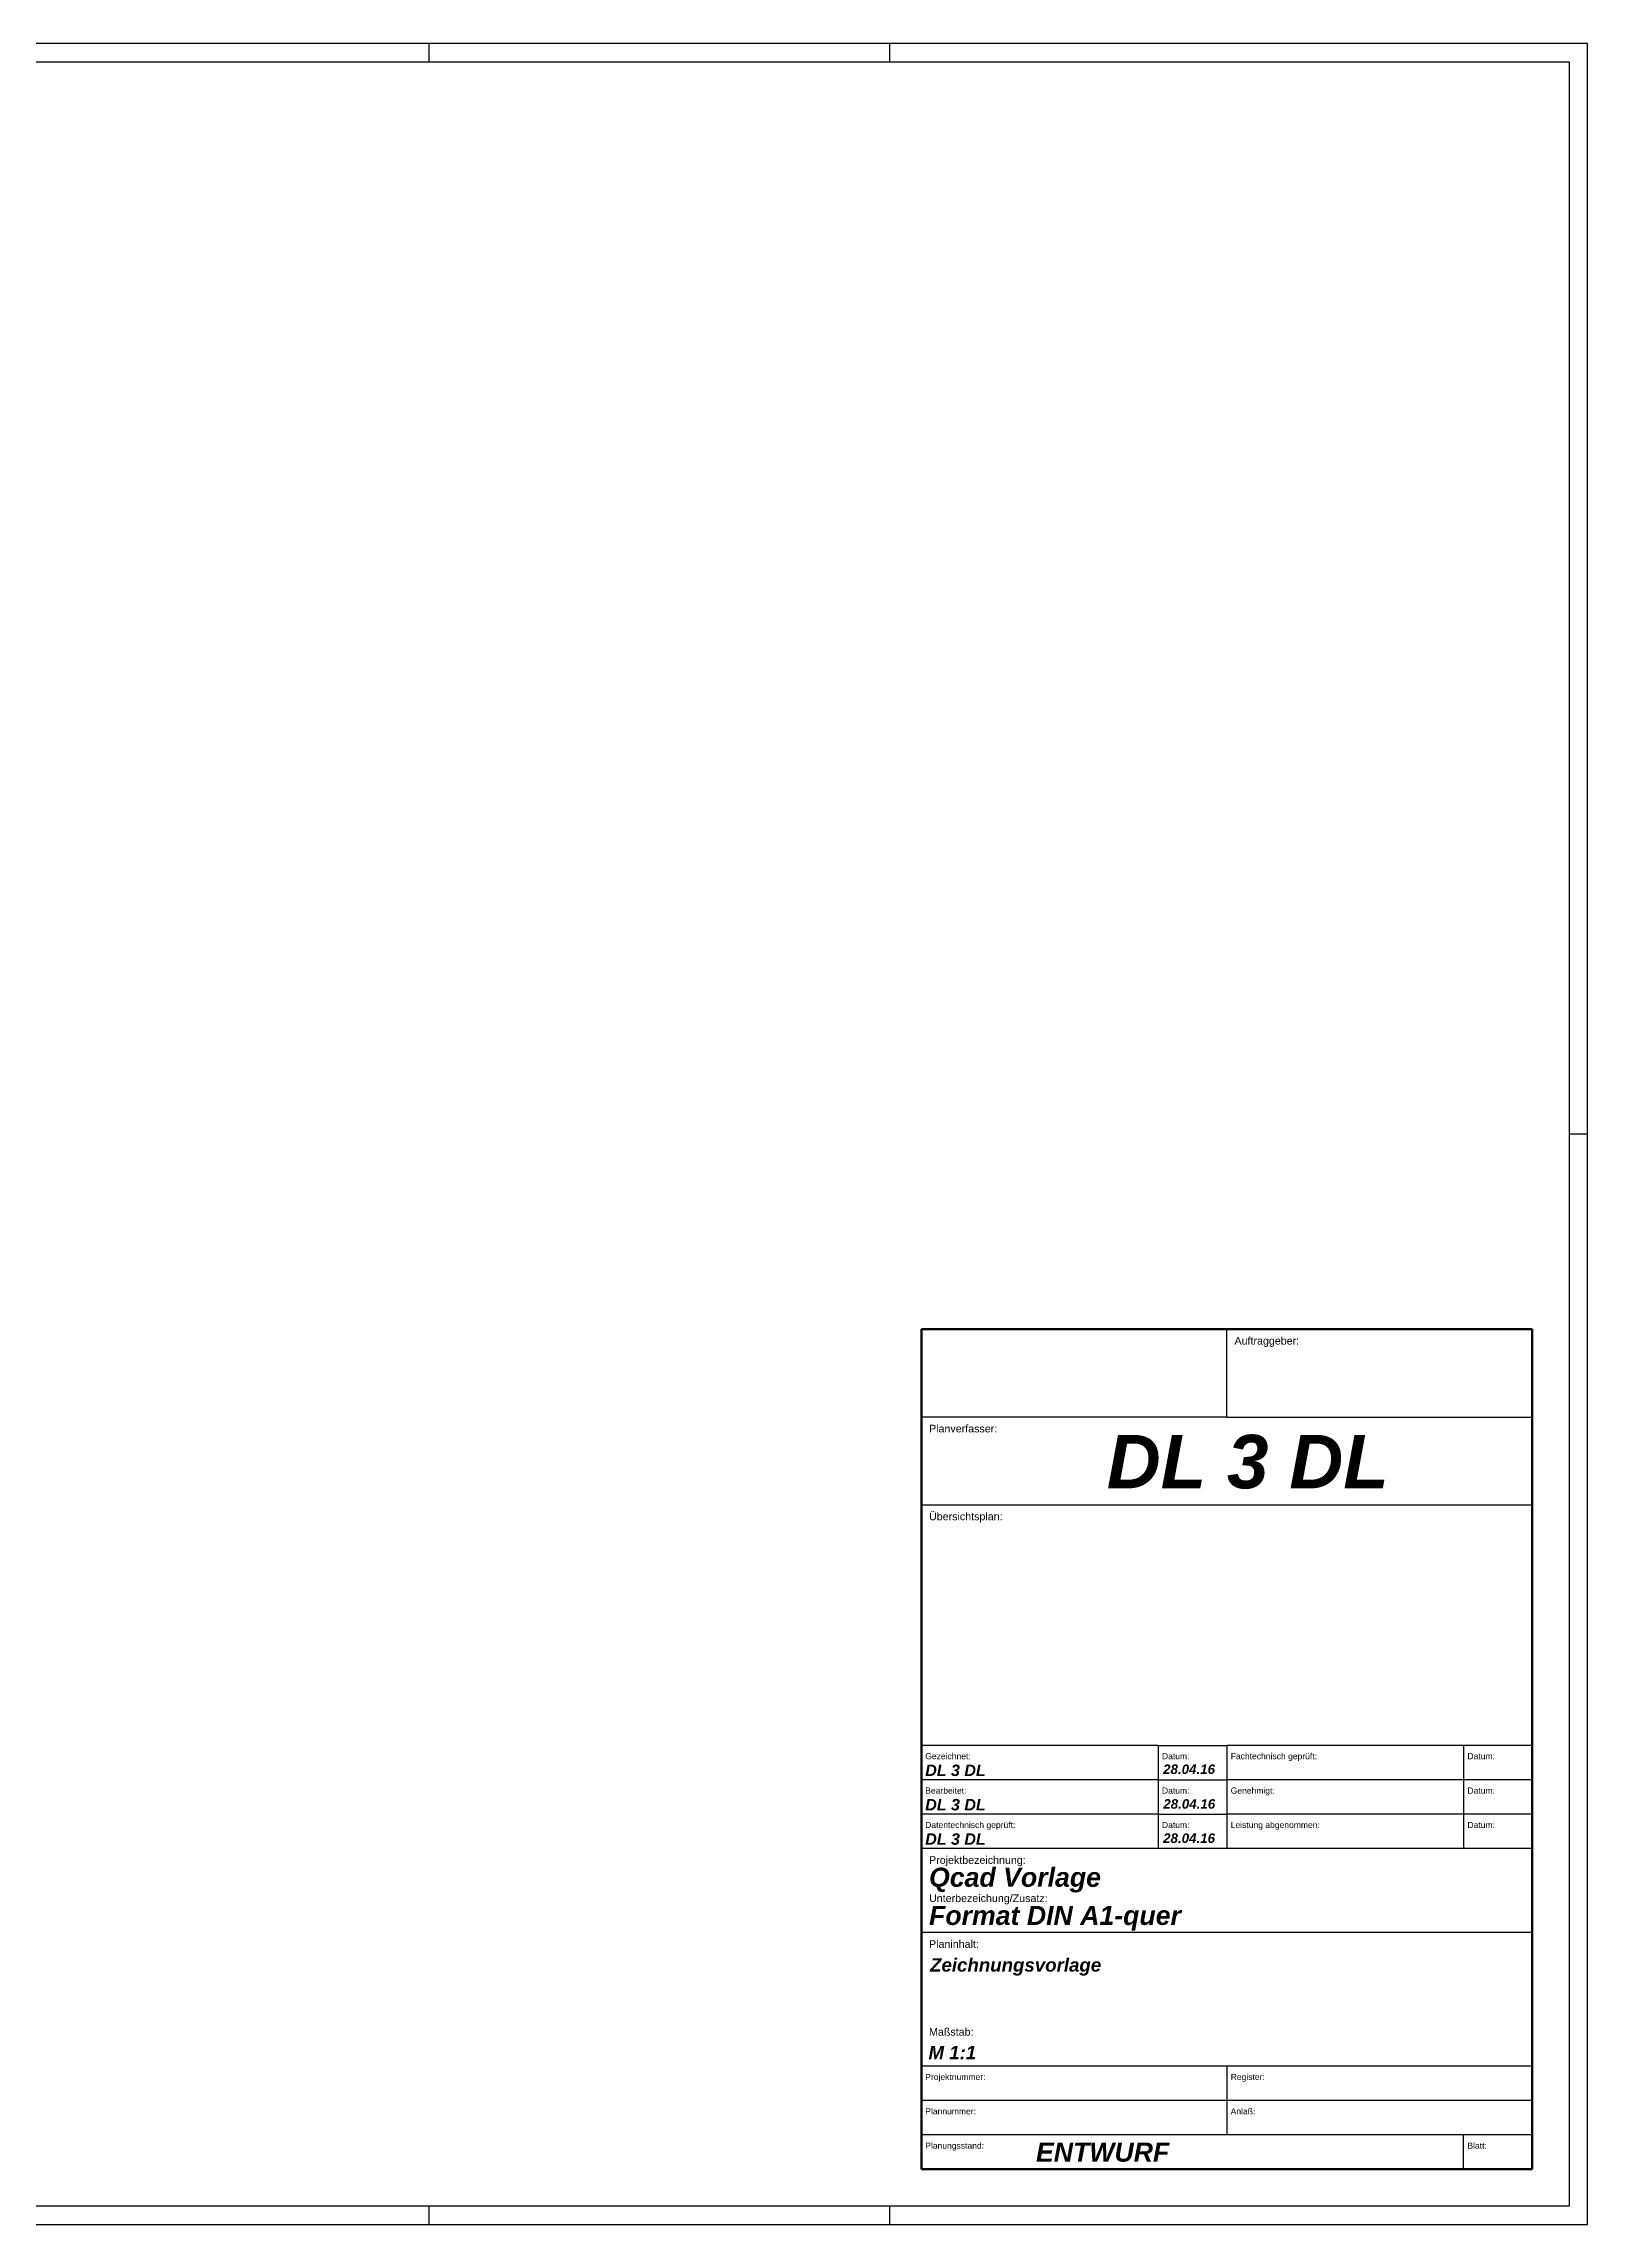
# Model space of a CAD drawing. Header units: millimetres. Extents: x 0 to 841, y 0 to 594.
# Drawn here: x 420 to 841, y 0 to 594 of the extents above; entities that cross this region are included whole.
import ezdxf

# ---------------------------------------------------------------- set-up
doc = ezdxf.new("R2010")
doc.units = ezdxf.units.MM
for name, color, linetype, true_color in [('Blattrahmen Din A1', 5, 'Continuous', 0x0000ff), ('Faltung Lochung', 3, 'Continuous', 0x00ff00), ('Plankopf ausgefüllt', 94, 'Continuous', 0x008000), ('Plankopf Rahmen', 1, 'Continuous', 0xff0000), ('Plankopf Text Vorgabe', 5, 'Continuous', 0x0000ff)]:
    doc.layers.add(name, color=color, linetype=linetype, true_color=true_color)
doc.layers.add('Plankopf Rahmen 0.5', color=1, linetype='Continuous', lineweight=50, true_color=0xff0000)
doc.styles.add('textstyle0', font='')
doc.styles.add('textstyle1', font='')
doc.styles.add('textstyle10', font='')
doc.styles.add('textstyle11', font='')
doc.styles.add('textstyle12', font='')
doc.styles.add('textstyle13', font='')
doc.styles.add('textstyle14', font='')
doc.styles.add('textstyle15', font='')
doc.styles.add('textstyle16', font='')
doc.styles.add('textstyle17', font='')
doc.styles.add('textstyle18', font='')
doc.styles.add('textstyle19', font='')
doc.styles.add('textstyle2', font='')
doc.styles.add('textstyle20', font='')
doc.styles.add('textstyle21', font='')
doc.styles.add('textstyle22', font='')
doc.styles.add('textstyle23', font='')
doc.styles.add('textstyle24', font='')
doc.styles.add('textstyle25', font='')
doc.styles.add('textstyle26', font='')
doc.styles.add('textstyle27', font='')
doc.styles.add('textstyle28', font='')
doc.styles.add('textstyle29', font='')
doc.styles.add('textstyle3', font='')
doc.styles.add('textstyle30', font='')
doc.styles.add('textstyle31', font='')
doc.styles.add('textstyle32', font='')
doc.styles.add('textstyle33', font='')
doc.styles.add('textstyle34', font='')
doc.styles.add('textstyle35', font='')
doc.styles.add('textstyle36', font='')
doc.styles.add('textstyle4', font='')
doc.styles.add('textstyle5', font='')
doc.styles.add('textstyle6', font='')
doc.styles.add('textstyle7', font='')
doc.styles.add('textstyle8', font='')
doc.styles.add('textstyle9', font='')
doc.styles.get('textstyle0').set_extended_font_data('Liberation Sans')
doc.styles.get('textstyle1').set_extended_font_data('Liberation Sans')
doc.styles.get('textstyle10').set_extended_font_data('Liberation Sans', bold=True)
doc.styles.get('textstyle11').set_extended_font_data('Liberation Sans', bold=True)
doc.styles.get('textstyle12').set_extended_font_data('Liberation Sans', bold=True)
doc.styles.get('textstyle13').set_extended_font_data('Liberation Sans', bold=True)
doc.styles.get('textstyle14').set_extended_font_data('Liberation Sans', bold=True)
doc.styles.get('textstyle15').set_extended_font_data('Liberation Sans', bold=True)
doc.styles.get('textstyle16').set_extended_font_data('Liberation Sans', bold=True)
doc.styles.get('textstyle17').set_extended_font_data('Liberation Sans', bold=True)
doc.styles.get('textstyle18').set_extended_font_data('Liberation Sans')
doc.styles.get('textstyle19').set_extended_font_data('Liberation Sans')
doc.styles.get('textstyle2').set_extended_font_data('Liberation Sans')
doc.styles.get('textstyle20').set_extended_font_data('Liberation Sans')
doc.styles.get('textstyle21').set_extended_font_data('Liberation Sans')
doc.styles.get('textstyle22').set_extended_font_data('Liberation Sans')
doc.styles.get('textstyle23').set_extended_font_data('Liberation Sans')
doc.styles.get('textstyle24').set_extended_font_data('Liberation Sans')
doc.styles.get('textstyle25').set_extended_font_data('Liberation Sans')
doc.styles.get('textstyle26').set_extended_font_data('Liberation Sans')
doc.styles.get('textstyle27').set_extended_font_data('Liberation Sans')
doc.styles.get('textstyle28').set_extended_font_data('Liberation Sans')
doc.styles.get('textstyle29').set_extended_font_data('Liberation Sans')
doc.styles.get('textstyle3').set_extended_font_data('Liberation Sans')
doc.styles.get('textstyle30').set_extended_font_data('Liberation Sans')
doc.styles.get('textstyle31').set_extended_font_data('Liberation Sans')
doc.styles.get('textstyle32').set_extended_font_data('Liberation Sans')
doc.styles.get('textstyle33').set_extended_font_data('Liberation Sans')
doc.styles.get('textstyle34').set_extended_font_data('Liberation Sans')
doc.styles.get('textstyle35').set_extended_font_data('Liberation Sans')
doc.styles.get('textstyle36').set_extended_font_data('Liberation Sans')
doc.styles.get('textstyle4').set_extended_font_data('Liberation Sans')
doc.styles.get('textstyle5').set_extended_font_data('Liberation Sans')
doc.styles.get('textstyle6').set_extended_font_data('Liberation Sans', bold=True)
doc.styles.get('textstyle7').set_extended_font_data('Liberation Sans', bold=True)
doc.styles.get('textstyle8').set_extended_font_data('Liberation Sans', bold=True)
doc.styles.get('textstyle9').set_extended_font_data('Liberation Sans', bold=True)

msp = doc.modelspace()

# ---------------------------------------------------------------- linework, layer by layer
at = {"layer": 'Blattrahmen Din A1'}
for p, q in [((841, 594), (0, 594)), ((20, 589), (836, 589)), ((836, 589), (836, 5)), ((841, 0), (841, 594)), ((0, 0), (841, 0)), ((836, 5), (20, 5))]:
    msp.add_line(p, q, dxfattribs=at)
at = {"layer": 'Faltung Lochung'}
for p, q in [((525.5, 589), (525.5, 594)), ((651, 589), (651, 594)), ((841, 297), (836, 297)), ((525.5, 0), (525.5, 5)), ((651, 0), (651, 5))]:
    msp.add_line(p, q, dxfattribs=at)
at = {"layer": 'Plankopf Rahmen'}
for p, q in [((659.6, 15), (659.6, 243.8)), ((659.6, 243.8), (826, 243.8)), ((742.8, 219.88), (742.8, 243.8)), ((826, 15), (826, 243.8)), ((742.8, 219.88), (659.6, 219.88)), ((742.8, 219.88), (826, 219.88)), ((659.6, 195.96), (826, 195.96)), ((724.08, 130.44), (659.6, 130.44)), ((724.08, 130.44), (724.08, 102.36)), ((724.08, 130.44), (742.8, 130.44)), ((807.28, 130.44), (742.8, 130.44)), ((742.8, 130.44), (742.8, 102.36)), ((826, 130.44), (807.28, 130.44)), ((807.28, 130.44), (807.28, 102.36)), ((724.08, 121.08), (659.6, 121.08)), ((724.08, 121.08), (742.8, 121.08)), ((807.28, 121.08), (742.8, 121.08)), ((826, 121.08), (807.28, 121.08)), ((724.08, 111.72), (659.6, 111.72)), ((724.08, 111.72), (742.8, 111.72)), ((807.28, 111.72), (742.8, 111.72)), ((826, 111.72), (807.28, 111.72)), ((826, 102.36), (659.6, 102.36)), ((826, 79.48), (659.6, 79.48)), ((742.8, 43.08), (659.6, 43.08)), ((826, 43.08), (742.8, 43.08)), ((742.8, 43.08), (742.8, 24.36)), ((742.8, 33.72), (659.6, 33.72)), ((826, 33.72), (742.8, 33.72)), ((826, 24.36), (659.6, 24.36)), ((807.28, 15), (807.28, 24.36)), ((826, 15), (659.6, 15))]:
    msp.add_line(p, q, dxfattribs=at)
at = {"layer": 'Plankopf Rahmen 0.5'}
for p, q in [((826, 243.8), (659.6, 243.8)), ((659.6, 243.8), (659.6, 15)), ((826, 15), (826, 243.8)), ((659.6, 15), (659.6, 15)), ((659.6, 15), (826, 15)), ((826, 15), (826, 15))]:
    msp.add_line(p, q, dxfattribs=at)

# ---------------------------------------------------------------- texts
at = {"layer": 'Plankopf ausgefüllt', "attachment_point": 1}
for s, insert, char_height, style in [('\\fLiberation Sans|b1|i1|c0|p0;DL 3 DL', (710.08, 215.05), 14.56, 'textstyle6'), ('\\fLiberation Sans|b1|i1|c0|p0;DL 3 DL', (660.64, 125.24), 3.12, 'textstyle7'), ('\\fLiberation Sans|b1|i1|c0|p0;28.04.16', (725.43, 125.27), 2.6, 'textstyle10'), ('\\fLiberation Sans|b1|i1|c0|p0;DL 3 DL', (660.64, 115.88), 3.12, 'textstyle8'), ('\\fLiberation Sans|b1|i1|c0|p0;28.04.16', (725.48, 115.82), 2.6, 'textstyle11'), ('\\fLiberation Sans|b1|i1|c0|p0;DL 3 DL', (660.64, 106.52), 3.12, 'textstyle9'), ('\\fLiberation Sans|b1|i1|c0|p0;28.04.16', (725.44, 106.49), 2.6, 'textstyle12'), ('\\fLiberation Sans|b1|i1|c0|p0;Qcad Vorlage', (661.68, 97.16), 5.2, 'textstyle13'), ('\\fLiberation Sans|b1|i1|c0|p0;Format DIN A1-quer', (661.68, 86.76), 5.2, 'textstyle14'), ('\\fLiberation Sans|b1|i1|c0|p0;Zeichnungsvorlage', (661.96, 72.49), 3.64, 'textstyle16'), ('\\fLiberation Sans|b1|i1|c0|p0;M 1:1', (661.53, 48.63), 3.64, 'textstyle15'), ('\\fLiberation Sans|b1|i1|c0|p0;ENTWURF', (690.8, 22.28), 5.2, 'textstyle17')]:
    msp.add_mtext(s, dxfattribs=dict(at, insert=insert, char_height=char_height, style=style))
at = {"layer": 'Plankopf Text Vorgabe', "attachment_point": 1}
for s, insert, char_height, style in [('Auftraggeber:', (744.88, 241.72), 2.08, 'textstyle20'), ('Planverfasser:', (661.68, 217.8), 2.08, 'textstyle18'), ('Übersichtsplan:', (661.68, 193.88), 2.08, 'textstyle19'), ('Gezeichnet:', (660.64, 128.36), 1.664, 'textstyle21'), ('Datum:', (725.12, 128.36), 1.664, 'textstyle24'), ('Fachtechnisch geprüft:', (743.84, 128.36), 1.664, 'textstyle27'), ('Datum:', (808.32, 128.36), 1.664, 'textstyle30'), ('Bearbeitet:', (660.64, 119), 1.664, 'textstyle22'), ('Datum:', (725.12, 119), 1.664, 'textstyle25'), ('Genehmigt:', (743.84, 119), 1.664, 'textstyle28'), ('Datum:', (808.32, 119), 1.664, 'textstyle31'), ('Datentechnisch geprüft:', (660.64, 109.64), 1.664, 'textstyle23'), ('Datum:', (725.12, 109.64), 1.664, 'textstyle26'), ('Leistung abgenommen:', (743.84, 109.64), 1.664, 'textstyle29'), ('Datum:', (808.32, 109.64), 1.664, 'textstyle32'), ('Projektbezeichnung:', (661.68, 100.28), 2.08, 'textstyle33'), ('Unterbezeichung/Zusatz:', (661.68, 89.88), 2.08, 'textstyle34'), ('Planinhalt:', (661.68, 77.4), 2.08, 'textstyle35'), ('Maßstab:', (661.68, 53.48), 2.08, 'textstyle36'), ('Projektnummer:', (660.64, 41), 1.664, 'textstyle0'), ('Register:', (743.84, 41), 1.664, 'textstyle3'), ('Plannummer:', (660.64, 31.64), 1.664, 'textstyle1'), ('Anlaß:', (743.84, 31.64), 1.664, 'textstyle4'), ('Planungsstand:', (660.64, 22.28), 1.664, 'textstyle2'), ('Blatt:', (808.32, 22.28), 1.664, 'textstyle5')]:
    msp.add_mtext(s, dxfattribs=dict(at, insert=insert, char_height=char_height, style=style))

doc.saveas('drawing.dxf')
